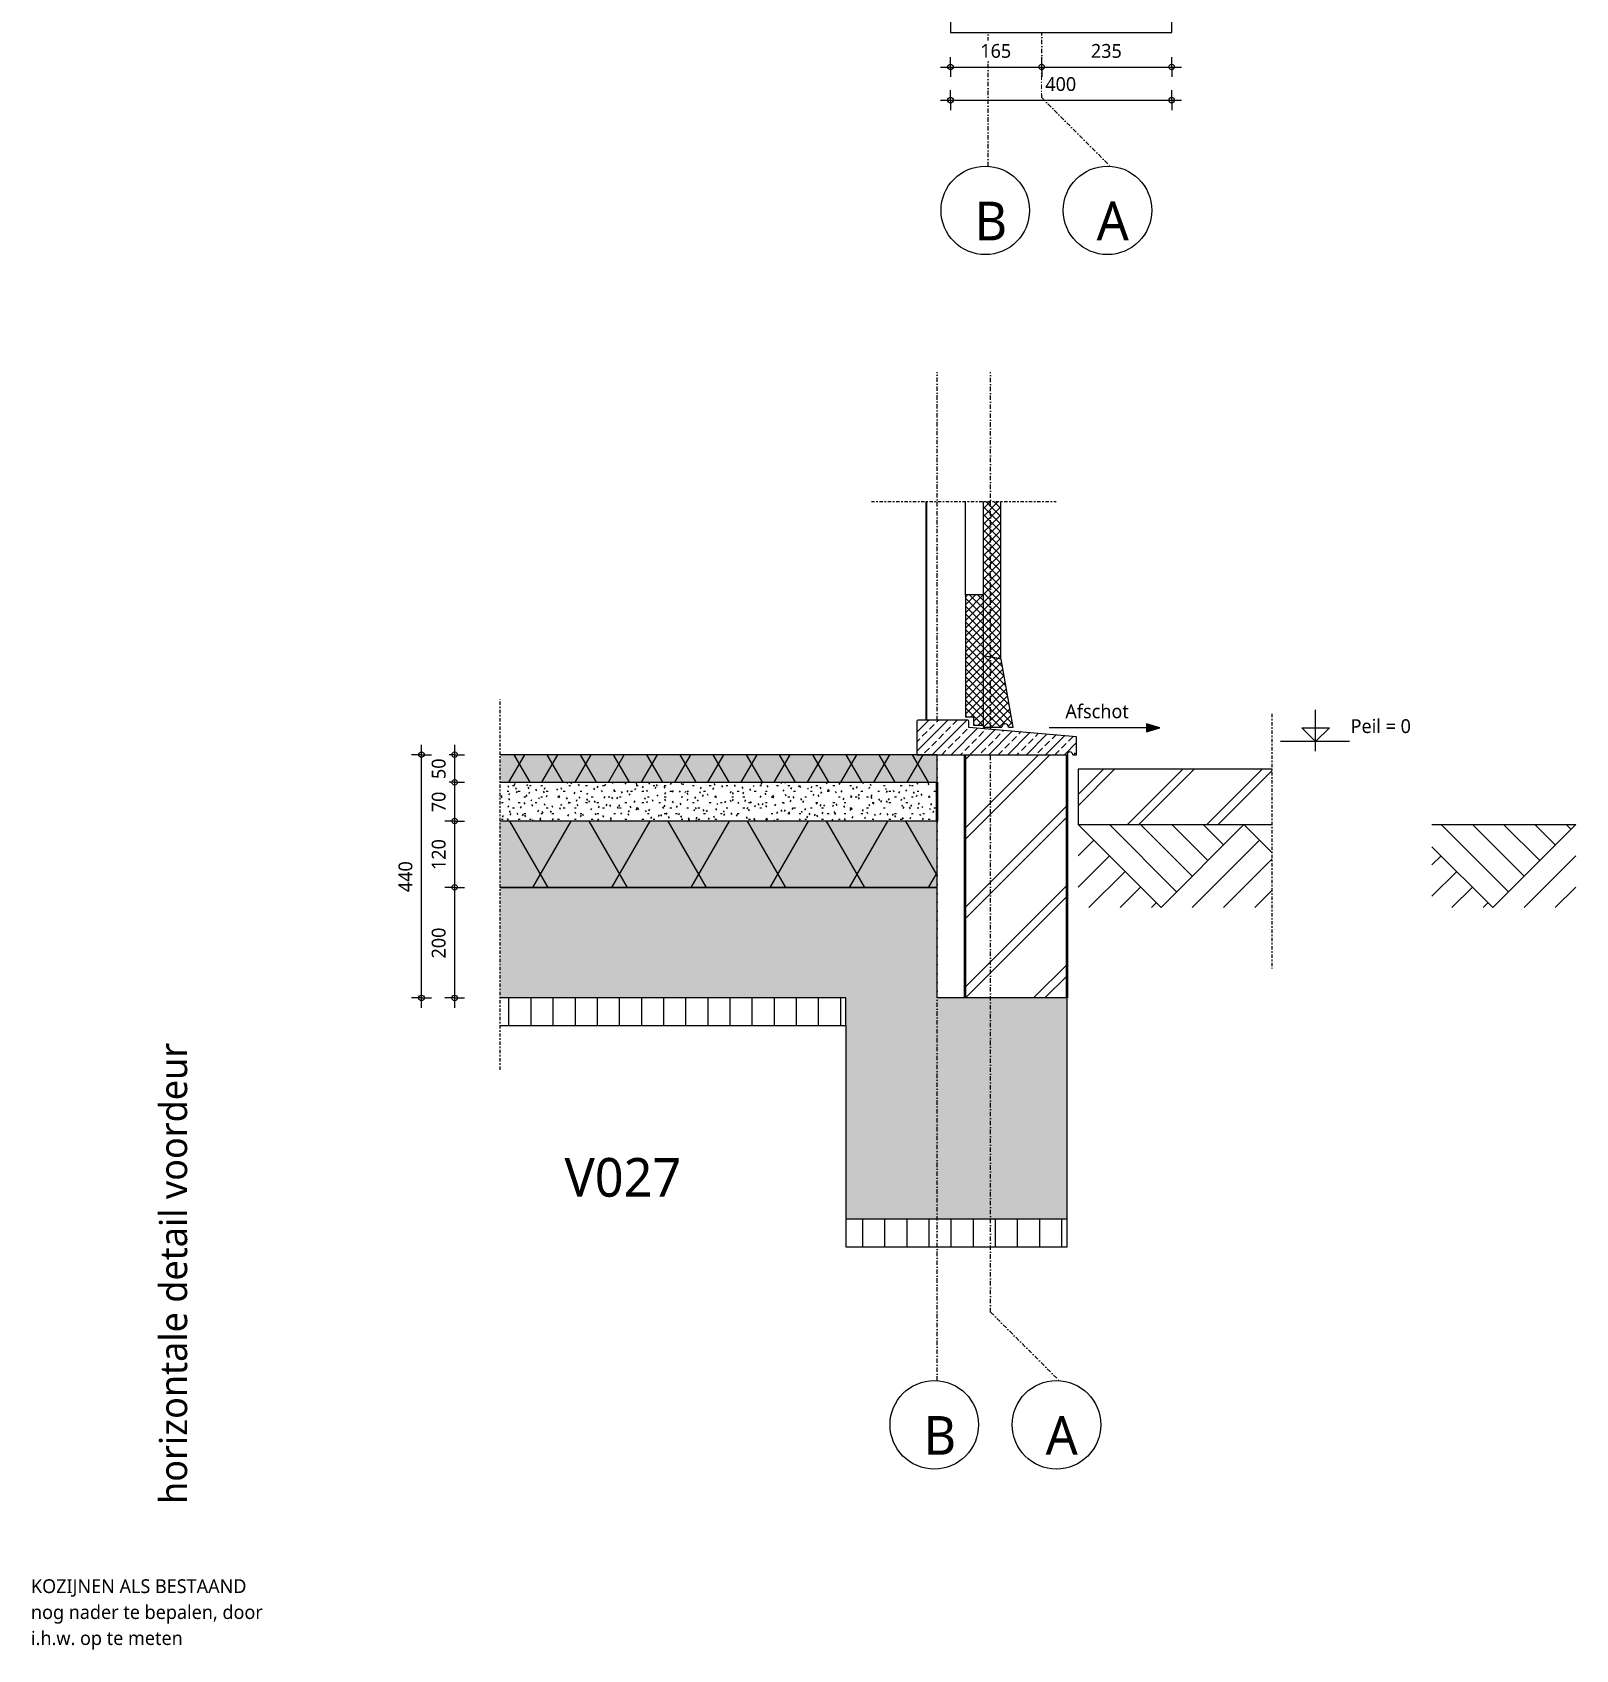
# Model space of a CAD drawing. Header units: millimetres. Extents: x 1789 to 13769, y 2055 to 27197.
# Drawn here: x 10978 to 13769, y 8018 to 10943 of the extents above; entities that cross this region are included whole.
import ezdxf

# ---------------------------------------------------------------- set-up
doc = ezdxf.new("R2010")
doc.units = ezdxf.units.MM
doc.linetypes.add('MV_center', pattern=[15, 6, -3, 3, -3])
doc.linetypes.add('MV_stramien', pattern=[16, 8, -4, 0, -4])
for name, color, linetype, lineweight in [('A-ANNO-DIMS', 211, 'Continuous', 13), ('A-ANNO-DIMS-10', 211, 'Continuous', 13), ('A-ANNO-NOTE', 131, 'Continuous', 18), ('A-DETL', 90, 'Continuous', 13), ('A-DETL-GENF', 92, 'Continuous', 18), ('G-ANNO-TEXT', 231, 'Continuous', 13)]:
    doc.layers.add(name, color=color, linetype=linetype, lineweight=lineweight)
doc.styles.add('Segoe UI_2', font='segoeui.ttf', dxfattribs={"height": 25})
doc.styles.add('Segoe UI_3', font='segoeui.ttf', dxfattribs={"height": 70})
doc.styles.add('Segoe UI_5', font='segoeui.ttf', dxfattribs={"height": 50})
doc.dimstyles.new('2_5_mm_4', dxfattribs={"dimscale": 304.8, "dimtxt": 26.184099, "dimasz": 0.032808, "dimexe": 0.059055, "dimexo": 0.0625, "dimgap": 0.029528, "dimtad": 1, "dimdec": 0, "dimzin": 0, "dimdsep": 46, "dimtxsty": 'Segoe UI_2', "dimblk1": 'DOTBLANK', "dimblk2": 'DOTBLANK', "dimsah": 1, "dimcen": 0.09, "dimdle": 0.059055, "dimazin": 0, "dimtfac": 1, "dimtdec": 4, "dimtix": 1, "dimtmove": 0, "dimatfit": 3, "dimfxl": 0.059055, "dimfxlon": 1, "dimtvp": 1, "dimtfill": 1, "dimtolj": 1, "dimtzin": 0, "dimarcsym": 2})
pattern_1 = [(45, (0, 0), (-7.071068, 7.071068), []), (135, (0, 0), (-7.071068, -7.071068), [])]
pattern_2 = [(45, (0, 0), (-71.84205, 71.84205), []), (45, (20.32, 0), (-71.84205, 71.84205), [])]
pattern_3 = [(90, (0, 0), (-40, 2e-15), [])]

# ---------------------------------------------------------------- blocks, each defined once
blk = doc.blocks.new('00_Maaiveld - Type 1-V29-Details Restauratie 1-10')
at = {"layer": 'A-DETL-GENF', "lineweight": 13}
for p, q in [((-900, 0), (-750, 150)), ((-900, 56.6), (-806.6, 150)), ((-900, 113.1), (-863.1, 150)), ((-640.1, 40.1), (-750, 150)), ((-741.4, 141.4), (-732.8, 150)), ((-713.1, 113.1), (-676.3, 150)), ((-350.4, 119.3), (-319.7, 150)), ((-300, 0), (-150, 150)), ((-300, 56.6), (-206.6, 150)), ((-300, 113.1), (-263.1, 150)), ((0, 0), (-150, 150)), ((-141.4, 141.4), (-132.8, 150)), ((-113.1, 113.1), (-76.3, 150)), ((-84.9, 84.9), (-19.7, 150)), ((-656.6, 0), (-778.3, 121.7)), ((-684.9, 84.9), (-640.1, 129.6)), ((-56.6, 0), (-178.3, 121.7)), ((-713.1, 0), (-806.6, 93.4)), ((-350.4, 62.7), (-300, 113.1)), ((-113.1, 0), (-206.6, 93.4)), ((-56.6, 56.6), (0, 113.1)), ((-769.7, 0), (-834.9, 65.1)), ((-656.6, 56.6), (-640.1, 73.1)), ((-169.7, 0), (-234.9, 65.1)), ((-826.3, 0), (-863.1, 36.9)), ((-300, 0), (-350.4, 50.4)), ((-328.3, 28.3), (-300, 56.6)), ((-226.3, 0), (-263.1, 36.9)), ((-28.3, 28.3), (0, 56.6)), ((-640.1, 0), (-900, 0)), ((-882.8, 0), (-891.4, 8.6))]:
    blk.add_line(p, q, dxfattribs=at)
blk = doc.blocks.new('NLRS_00_DI_maskeer - Type 1-4234670-Details Restauratie 1-10')
at = {"layer": 'A-DETL-GENF', "linetype": 'MV_center'}
blk.add_line((-100, 0), (360.2, 0), dxfattribs=at)
blk = doc.blocks.new('NLRS_00_DI_maskeer - Type 1-4234671-Details Restauratie 1-10')
at = {"layer": 'A-DETL-GENF', "linetype": 'MV_center'}
blk.add_line((-100, 0), (234, 0), dxfattribs=at)
blk = doc.blocks.new('42 isolatie - Type 1-3773479-Details Restauratie 1-10')
at = {"layer": 'A-DETL-GENF'}
blk.add_hatch(color=256, dxfattribs=at).paths.add_polyline_path([(973.9, 0.8), (1010.2, 0.8), (1010.2, 50.8), (220.3, 50.8), (220.3, 0.8)])
at = {"layer": 'A-DETL-GENF', "lineweight": 13}
h = blk.add_hatch(dxfattribs=at)
h.set_pattern_fill('FP_24', color=256, style=0, pattern_type=2)
h.set_pattern_definition([(60, (0, 0), (-45.0333, 26), []), (120, (0, 0), (-45.0333, -26), [])])
h.paths.add_polyline_path([(973.9, 0.8), (1010.2, 0.8), (1010.2, 50.8), (220.3, 50.8), (220.3, 0.8)])
at = {"layer": 'A-DETL-GENF'}
for p, q in [((973.9, 50.8), (220.3, 50.8)), ((973.9, 50.8), (220.3, 50.8)), ((1010.2, 50.8), (973.9, 50.8)), ((1010.2, 0.8), (1010.2, 50.8)), ((1010.2, 0.8), (1010.2, 50.8)), ((220.3, 0.8), (1010.2, 0.8)), ((220.3, 0.8), (1010.2, 0.8))]:
    blk.add_line(p, q, dxfattribs=at)
blk = doc.blocks.new('42 isolatie - Type 1-3774109-Details Restauratie 1-10')
at = {"layer": 'A-DETL-GENF'}
blk.add_hatch(color=256, dxfattribs=at).paths.add_polyline_path([(845.3, 0.8), (1010.2, 0.8), (1010.2, 120.8), (220.3, 120.8), (220.3, 0.8)])
at = {"layer": 'A-DETL-GENF', "lineweight": 13}
h = blk.add_hatch(dxfattribs=at)
h.set_pattern_fill('FP_1', color=256, style=0, pattern_type=2)
h.set_pattern_definition([(60, (12.83, 244.8), (-107.387, 62), []), (120, (12.83, 244.8), (-107.387, -62), [])])
h.paths.add_polyline_path([(845.3, 0.8), (1010.2, 0.8), (1010.2, 120.8), (220.3, 120.8), (220.3, 0.8)])
at = {"layer": 'A-DETL-GENF'}
for p, q in [((1010.2, 120.8), (220.3, 120.8)), ((1010.2, 120.8), (220.3, 120.8)), ((1010.2, 0.8), (1010.2, 120.8)), ((1010.2, 0.8), (1010.2, 120.8)), ((220.3, 0.8), (1010.2, 0.8))]:
    blk.add_line(p, q, dxfattribs=at)
blk = doc.blocks.new('NLRS_00_DI_maskeer - Type 1-4234641-Details Restauratie 1-10')
at = {"layer": 'A-DETL-GENF', "linetype": 'MV_center'}
blk.add_line((570, 0), (-100, 0), dxfattribs=at)
blk = doc.blocks.new('00_GA_pijl2 - Type 1-4352360-Details Restauratie 1-10')
at = {"layer": 'A-ANNO-NOTE', "lineweight": 13}
blk.add_hatch(color=256, dxfattribs=at).paths.add_polyline_path([(-4.81, -0.7), (-4.81, 0.7), (-2.38, 0)])
at = {"layer": 'A-ANNO-NOTE'}
for p, q in [((-4.81, 0), (-22.43, 0)), ((-2.38, 0), (-4.81, 0.7)), ((-4.81, 0.7), (-4.81, -0.7)), ((-4.81, -0.7), (-2.38, 0))]:
    blk.add_line(p, q, dxfattribs=at)
blk = doc.blocks.new('DIMBLOCK373-Details Restauratie 1-10')
at = {"layer": 'A-ANNO-DIMS-10'}
for p, q in [((11741.8, 9396.7), (11723.8, 9396.7)), ((11741.8, 9178.7), (11741.8, 9396.7)), ((11741.8, 9396.7), (11759.8, 9396.7)), ((11741.8, 9196.7), (11723.8, 9196.7)), ((11741.8, 9196.7), (11759.8, 9196.7))]:
    blk.add_line(p, q, dxfattribs=at)
for centre in [(11741.8, 9396.7), (11741.8, 9196.7)]:
    blk.add_circle(centre, 5, dxfattribs=at)
at = {"layer": 'A-ANNO-DIMS-10', "color": 0, "insert": (11700.2, 9268.1), "char_height": 25, "width": 68.555, "attachment_point": 1, "rotation": 90, "line_spacing_factor": 1.142579, "style": 'Segoe UI_2', "bg_fill": 3, "box_fill_scale": 1.25, "bg_fill_color": 9, "bg_fill_true_color": 13158600, "bg_fill_transparency": 0}
blk.add_mtext('200', dxfattribs=at)
blk = doc.blocks.new('_DotBlank')
at = {"color": 0, "linetype": 'ByBlock', "lineweight": -2}
blk.add_line((-0.5, 0), (-1, 0), dxfattribs=at)
blk.add_circle((0, 0), 0.5, dxfattribs=at)
blk = doc.blocks.new('DIMBLOCK374-Details Restauratie 1-10')
at = {"layer": 'A-ANNO-DIMS-10'}
for p, q in [((11741.8, 9516.7), (11723.8, 9516.7)), ((11741.8, 9396.7), (11741.8, 9516.7)), ((11741.8, 9516.7), (11759.8, 9516.7)), ((11741.8, 9396.7), (11723.8, 9396.7)), ((11741.8, 9396.7), (11759.8, 9396.7))]:
    blk.add_line(p, q, dxfattribs=at)
for centre in [(11741.8, 9516.7), (11741.8, 9396.7)]:
    blk.add_circle(centre, 5, dxfattribs=at)
at = {"layer": 'A-ANNO-DIMS-10', "color": 0, "insert": (11700.2, 9428.1), "char_height": 25, "width": 68.555, "attachment_point": 1, "rotation": 90, "line_spacing_factor": 1.142579, "style": 'Segoe UI_2', "bg_fill": 3, "box_fill_scale": 1.25, "bg_fill_color": 9, "bg_fill_true_color": 13158600, "bg_fill_transparency": 0}
blk.add_mtext('120', dxfattribs=at)
blk = doc.blocks.new('DIMBLOCK375-Details Restauratie 1-10')
at = {"layer": 'A-ANNO-DIMS-10'}
for p, q in [((11741.8, 9586.7), (11723.8, 9586.7)), ((11741.8, 9516.7), (11741.8, 9586.7)), ((11741.8, 9586.7), (11759.8, 9586.7)), ((11741.8, 9516.7), (11723.8, 9516.7)), ((11741.8, 9516.7), (11759.8, 9516.7))]:
    blk.add_line(p, q, dxfattribs=at)
for centre in [(11741.8, 9586.7), (11741.8, 9516.7)]:
    blk.add_circle(centre, 5, dxfattribs=at)
at = {"layer": 'A-ANNO-DIMS-10', "color": 0, "insert": (11700.2, 9532.6), "char_height": 25, "width": 45.703, "attachment_point": 1, "rotation": 90, "line_spacing_factor": 1.142579, "style": 'Segoe UI_2', "bg_fill": 3, "box_fill_scale": 1.25, "bg_fill_color": 9, "bg_fill_true_color": 13158600, "bg_fill_transparency": 0}
blk.add_mtext('70', dxfattribs=at)
blk = doc.blocks.new('DIMBLOCK376-Details Restauratie 1-10')
at = {"layer": 'A-ANNO-DIMS-10'}
for p, q in [((11741.8, 9586.7), (11741.8, 9654.7)), ((11741.8, 9636.7), (11723.8, 9636.7)), ((11741.8, 9636.7), (11759.8, 9636.7)), ((11741.8, 9586.7), (11723.8, 9586.7)), ((11741.8, 9586.7), (11759.8, 9586.7))]:
    blk.add_line(p, q, dxfattribs=at)
for centre in [(11741.8, 9636.7), (11741.8, 9586.7)]:
    blk.add_circle(centre, 5, dxfattribs=at)
at = {"layer": 'A-ANNO-DIMS-10', "color": 0, "insert": (11700.2, 9592.6), "char_height": 25, "width": 45.703, "attachment_point": 1, "rotation": 90, "line_spacing_factor": 1.142579, "style": 'Segoe UI_2', "bg_fill": 3, "box_fill_scale": 1.25, "bg_fill_color": 9, "bg_fill_true_color": 13158600, "bg_fill_transparency": 0}
blk.add_mtext('50', dxfattribs=at)
blk = doc.blocks.new('DIMBLOCK377-Details Restauratie 1-10')
at = {"layer": 'A-ANNO-DIMS-10'}
for p, q in [((11681.8, 9178.7), (11681.8, 9654.7)), ((11681.8, 9636.7), (11663.8, 9636.7)), ((11681.8, 9636.7), (11699.8, 9636.7)), ((11681.8, 9196.7), (11663.8, 9196.7)), ((11681.8, 9196.7), (11699.8, 9196.7))]:
    blk.add_line(p, q, dxfattribs=at)
for centre in [(11681.8, 9636.7), (11681.8, 9196.7)]:
    blk.add_circle(centre, 5, dxfattribs=at)
at = {"layer": 'A-ANNO-DIMS-10', "color": 0, "insert": (11640.2, 9388.1), "char_height": 25, "width": 68.555, "attachment_point": 1, "rotation": 90, "line_spacing_factor": 1.142579, "style": 'Segoe UI_2', "bg_fill": 3, "box_fill_scale": 1.25, "bg_fill_color": 9, "bg_fill_true_color": 13158600, "bg_fill_transparency": 0}
blk.add_mtext('440', dxfattribs=at)
blk = doc.blocks.new('DIMBLOCK396-Details Restauratie 1-10')
at = {"layer": 'A-ANNO-DIMS-10'}
for p, q in [((12638.6, 10820.4), (12638.6, 10838.4)), ((13038.6, 10820.4), (13038.6, 10838.4)), ((12620.6, 10820.4), (13056.6, 10820.4)), ((12638.6, 10820.4), (12638.6, 10802.4)), ((13038.6, 10820.4), (13038.6, 10802.4))]:
    blk.add_line(p, q, dxfattribs=at)
for centre in [(12638.6, 10820.4), (13038.6, 10820.4)]:
    blk.add_circle(centre, 5, dxfattribs=at)
at = {"layer": 'A-ANNO-DIMS-10', "color": 0, "insert": (12810, 10862.1), "char_height": 25, "width": 68.555, "attachment_point": 1, "line_spacing_factor": 1.142579, "style": 'Segoe UI_2', "bg_fill": 3, "box_fill_scale": 1.25, "bg_fill_color": 9, "bg_fill_true_color": 13158600, "bg_fill_transparency": 0}
blk.add_mtext('400', dxfattribs=at)
blk = doc.blocks.new('DIMBLOCK397-Details Restauratie 1-10')
at = {"layer": 'A-ANNO-DIMS-10'}
for p, q in [((12638.6, 10880.4), (12638.6, 10898.4)), ((12803.5, 10880.4), (12803.5, 10898.4)), ((12620.6, 10880.4), (12803.5, 10880.4)), ((12638.6, 10880.4), (12638.6, 10862.4)), ((12803.5, 10880.4), (12803.5, 10862.4))]:
    blk.add_line(p, q, dxfattribs=at)
for centre in [(12638.6, 10880.4), (12803.5, 10880.4)]:
    blk.add_circle(centre, 5, dxfattribs=at)
at = {"layer": 'A-ANNO-DIMS-10', "color": 0, "insert": (12692.5, 10922.1), "char_height": 25, "width": 68.555, "attachment_point": 1, "line_spacing_factor": 1.142579, "style": 'Segoe UI_2', "bg_fill": 3, "box_fill_scale": 1.25, "bg_fill_color": 9, "bg_fill_true_color": 13158600, "bg_fill_transparency": 0}
blk.add_mtext('165', dxfattribs=at)
blk = doc.blocks.new('DIMBLOCK398-Details Restauratie 1-10')
at = {"layer": 'A-ANNO-DIMS-10'}
for p, q in [((12803.5, 10880.4), (12803.5, 10898.4)), ((13038.6, 10880.4), (13038.6, 10898.4)), ((12803.5, 10880.4), (13056.6, 10880.4)), ((12803.5, 10880.4), (12803.5, 10862.4)), ((13038.6, 10880.4), (13038.6, 10862.4))]:
    blk.add_line(p, q, dxfattribs=at)
for centre in [(12803.5, 10880.4), (13038.6, 10880.4)]:
    blk.add_circle(centre, 5, dxfattribs=at)
at = {"layer": 'A-ANNO-DIMS-10', "color": 0, "insert": (12892.5, 10922.1), "char_height": 25, "width": 68.555, "attachment_point": 1, "line_spacing_factor": 1.142579, "style": 'Segoe UI_2', "bg_fill": 3, "box_fill_scale": 1.25, "bg_fill_color": 9, "bg_fill_true_color": 13158600, "bg_fill_transparency": 0}
blk.add_mtext('235', dxfattribs=at)

msp = doc.modelspace()

# ---------------------------------------------------------------- hatches: boundary and pattern name
at = {"layer": 'A-DETL-GENF', "lineweight": 13}
h = msp.add_hatch(dxfattribs=at)
h.set_pattern_fill('FP_21', color=250, style=0, pattern_type=2)
h.set_pattern_definition(pattern_1)
h.paths.add_polyline_path([(12729.4, 9810.4), (12729.4, 10094.5), (12697.4, 10094.5), (12697.4, 9816), (12718, 9812.4)])
h = msp.add_hatch(dxfattribs=at)
h.set_pattern_fill('FP_21', color=250, style=0, pattern_type=2)
h.set_pattern_definition(pattern_1)
h.paths.add_polyline_path([(12697.4, 9690.2), (12697.4, 9926), (12665.4, 9926), (12665.4, 9705.2), (12680.4, 9705.2), (12680.4, 9690.2)])
h = msp.add_hatch(dxfattribs=at)
h.set_pattern_fill('FP_21', color=250, style=0, pattern_type=2)
h.set_pattern_definition(pattern_1)
h.paths.add_polyline_path([(12751.6, 9686.2), (12729.9, 9809.7), (12697.4, 9815.4), (12697.4, 9686.2), (12731.3, 9686.2), (12731.6, 9687.8), (12732.2, 9689.2), (12733.1, 9690.5), (12734.3, 9691.4), (12735.8, 9692), (12737.3, 9692.2), (12738.9, 9692), (12740.3, 9691.4), (12741.6, 9690.5), (12742.5, 9689.2), (12743.1, 9687.8), (12743.3, 9686.2)])
h = msp.add_hatch(dxfattribs=at)
h.set_pattern_fill('FP_56', color=253, style=0, pattern_type=2)
h.set_pattern_definition([(45, (0, 0), (-17.062487, 17.062487), []), (45, (17.062, 0), (-17.062487, 17.062487), [12.065, -6.032])])
h.paths.add_polyline_path([(12718, 9636.7), (12849.6, 9636.7), (12849.8, 9637.9), (12850.3, 9639.2), (12851, 9640.2), (12852.1, 9641), (12853.3, 9641.5), (12854.6, 9641.7), (12855.9, 9641.5), (12857.1, 9641), (12858.1, 9640.2), (12858.9, 9639.2), (12859.4, 9637.9), (12859.6, 9636.7), (12866.6, 9636.7), (12866.6, 9668.9), (12671.7, 9686), (12671.7, 9697.6), (12671.5, 9698.4), (12670.9, 9698.9), (12670.2, 9699.1), (12579.4, 9699), (12578.9, 9698.8), (12578.5, 9698.5), (12578.2, 9698.1), (12578, 9697.6), (12577.9, 9697.1), (12577.9, 9636.7)])
h = msp.add_hatch(dxfattribs=at)
h.set_pattern_fill('FP_25', color=57, style=0, pattern_type=2)
h.set_pattern_definition(pattern_2)
h.paths.add_polyline_path([(12664.3, 9196.7), (12849.3, 9196.7), (12849.3, 9636.7), (12664.3, 9636.7), (12664.3, 9488.8)])
h = msp.add_hatch(dxfattribs=at)
h.set_pattern_fill('FP_25', color=57, style=0, pattern_type=2)
h.set_pattern_definition(pattern_2)
h.paths.add_polyline_path([(13219.6, 9510.3), (13219.6, 9610.3), (12869.3, 9610.3), (12869.3, 9510.3)])
h = msp.add_hatch(dxfattribs=at)
h.set_pattern_fill('FP_7', color=253, style=0, pattern_type=2)
h.set_pattern_definition([(0, (0, 0), (40.64, 10.16), [3.353, -27.127, 3.353, -27.127, -162.56]), (0, (0, 0), (40.64, 10.16), [-60.96, 3.353, -57.607, 3.353, -27.127, -71.12]), (0, (0, 0), (40.64, 10.16), [-152.4, 3.353, -16.967, 3.353, -47.447]), (120, (15.24, 5.08), (-29.118818, 30.1152724), [3.353, -27.127, 3.353, -27.127, -162.56]), (120, (15.24, 5.08), (-29.118818, 30.1152724), [-60.96, 3.353, -57.607, 3.353, -27.127, -71.12]), (120, (15.24, 5.08), (-29.118818, 30.1152724), [-152.4, 3.353, -16.967, 3.353, -47.447]), (240, (20.32, 25.4), (-11.521182, -40.2752724), [3.353, -27.127, 3.353, -27.127, -162.56]), (240, (20.32, 25.4), (-11.521182, -40.2752724), [-60.96, 3.353, -57.607, 3.353, -27.127, -71.12]), (240, (20.32, 25.4), (-11.521182, -40.2752724), [-152.4, 3.353, -16.967, 3.353, -47.447])])
h.paths.add_polyline_path([(12614.2, 9516.7), (12614.2, 9586.7), (11824.3, 9586.7), (11824.3, 9516.7)])
at = {"layer": 'A-DETL-GENF'}
msp.add_hatch(color=9, dxfattribs=at).paths.add_polyline_path([(12449.3, 8796.7), (12849.3, 8796.7), (12849.3, 9196.7), (12614.2, 9196.7), (12614.2, 9396.7), (11824.3, 9396.7), (11824.3, 9196.7), (12449.3, 9196.7), (12449.3, 9146.7)])
at = {"layer": 'A-DETL-GENF', "lineweight": 13}
h = msp.add_hatch(dxfattribs=at)
h.set_pattern_fill('FP_66', color=253, style=0, pattern_type=2)
h.set_pattern_definition(pattern_3)
h.paths.add_polyline_path([(12449.3, 9146.7), (12449.3, 9196.7), (11824.3, 9196.7), (11824.3, 9146.7)])
h = msp.add_hatch(dxfattribs=at)
h.set_pattern_fill('FP_66', color=253, style=0, pattern_type=2)
h.set_pattern_definition(pattern_3)
h.paths.add_polyline_path([(12849.3, 8746.7), (12849.3, 8796.7), (12449.3, 8796.7), (12449.3, 8746.7)])

# ---------------------------------------------------------------- linework, layer by layer
at = {"layer": 'A-DETL', "lineweight": 18}
for p, q in [((12638.6, 10993.1), (12638.6, 10943.1)), ((13038.6, 10943.1), (13038.6, 10993.1)), ((12638.6, 10943.1), (13038.6, 10943.1)), ((12665.4, 9926), (12665.4, 10094.5)), ((12697.4, 10094.5), (12697.4, 9816)), ((12729.4, 9810.4), (12729.4, 10094.5)), ((12665.4, 9926), (12665.4, 9705.2)), ((12697.4, 9926), (12665.4, 9926)), ((12697.4, 9815.4), (12697.4, 9816)), ((12697.4, 9816), (12729.4, 9810.4)), ((12729.9, 9809.7), (12697.4, 9815.4)), ((12697.4, 9815.4), (12697.4, 9686.2)), ((12751.6, 9686.2), (12729.9, 9809.7)), ((13298.9, 9642.9), (13298.9, 9717.9)), ((12577.9, 9697.1), (12577.9, 9636.7)), ((12670.2, 9699.1), (12579.9, 9699.1)), ((12665.4, 9705.2), (12680.4, 9705.2)), ((12671.7, 9686), (12671.7, 9697.6)), ((12866.6, 9668.9), (12671.7, 9686)), ((12680.4, 9705.2), (12680.4, 9690.2)), ((12680.4, 9690.2), (12697.4, 9690.2)), ((12697.4, 9686.2), (12731.3, 9686.2)), ((12743.3, 9686.2), (12751.6, 9686.2)), ((13298.9, 9660.3), (13273.9, 9685.3)), ((13273.9, 9685.3), (13323.9, 9685.3)), ((13298.9, 9660.3), (13323.9, 9685.3)), ((12866.6, 9636.7), (12866.6, 9668.9)), ((13360.3, 9660.3), (13235.3, 9660.3)), ((12577.9, 9636.7), (12849.6, 9636.7)), ((12859.6, 9636.7), (12866.6, 9636.7)), ((12869.3, 9610.3), (12869.3, 9510.3)), ((13219.6, 9610.3), (12869.3, 9610.3)), ((12869.3, 9510.3), (13219.6, 9510.3)), ((12614.2, 9396.7), (11824.3, 9396.7)), ((12614.2, 9196.7), (12614.2, 9396.7)), ((12449.3, 9196.7), (11824.3, 9196.7)), ((12449.3, 9146.7), (12449.3, 9196.7)), ((12849.3, 9196.7), (12614.2, 9196.7)), ((12849.3, 8796.7), (12849.3, 9196.7)), ((11824.3, 9146.7), (12449.3, 9146.7)), ((12449.3, 9146.7), (12449.3, 8796.7)), ((12849.3, 8796.7), (12449.3, 8796.7)), ((12449.3, 8796.7), (12449.3, 8746.7)), ((12849.3, 8746.7), (12849.3, 8796.7)), ((12449.3, 8746.7), (12849.3, 8746.7))]:
    msp.add_line(p, q, dxfattribs=at)
at = {"layer": 'A-DETL', "linetype": 'MV_stramien', "lineweight": 18}
for p, q in [((12706.5, 10701), (12706.5, 10943.1)), ((12803.5, 10825), (12803.5, 10943.1)), ((12803.5, 10825), (12927.5, 10701)), ((12614.2, 9699.1), (12614.2, 10328.5)), ((12711.2, 9682.5), (12711.2, 10328.5)), ((12614.2, 8504.5), (12614.2, 9636.7)), ((12711.2, 8628.5), (12711.2, 9636.7)), ((12711.2, 8628.5), (12835.2, 8504.5))]:
    msp.add_line(p, q, dxfattribs=at)
at = {"layer": 'A-DETL', "lineweight": 25}
for p, q in [((12595.4, 9699.1), (12595.4, 10094.5)), ((12699.3, 9815.1), (12699.3, 9815.7)), ((12699.3, 9683.6), (12699.3, 9686.2))]:
    msp.add_line(p, q, dxfattribs=at)
at = {"layer": 'A-DETL', "lineweight": 35}
for p, q in [((12664.3, 9636.7), (12664.3, 9196.7)), ((12849.3, 9196.7), (12849.3, 9636.7)), ((12614.2, 9516.7), (12614.2, 9586.7))]:
    msp.add_line(p, q, dxfattribs=at)
at = {"layer": 'A-DETL', "lineweight": 18}
for centre in [(12701.5, 10621.2), (12922.5, 10621.2), (12609.2, 8424.7), (12830.2, 8424.7)]:
    msp.add_circle(centre, 80, dxfattribs=at)
for centre, radius, start, end in [((12579.9, 9697.1), 2, 90, 180), ((12670.2, 9697.6), 1.5, 0, 90), ((12737.3, 9686.2), 6, 0, 180), ((12854.6, 9636.7), 5, 0, 180)]:
    msp.add_arc(centre, radius, start, end, dxfattribs=at)

# ---------------------------------------------------------------- block references
at = {"layer": 'A-ANNO-NOTE', "xscale": 10, "yscale": 10, "zscale": 10}
msp.add_blockref('00_GA_pijl2 - Type 1-4352360-Details Restauratie 1-10', (13041.2, 9685.3), dxfattribs=at)
at = {"layer": 'A-DETL-GENF', "linetype": 'MV_center'}
msp.add_blockref('NLRS_00_DI_maskeer - Type 1-4234671-Details Restauratie 1-10', (12595.4, 10094.5), dxfattribs=at)
at = {"layer": 'A-DETL-GENF', "linetype": 'MV_center', "rotation": 270}
for name, p in [('NLRS_00_DI_maskeer - Type 1-4234641-Details Restauratie 1-10', (11824.3, 9636.7)), ('NLRS_00_DI_maskeer - Type 1-4234670-Details Restauratie 1-10', (13219.6, 9610.3))]:
    msp.add_blockref(name, p, dxfattribs=at)
at = {"layer": 'A-DETL-GENF'}
for name, p in [('42 isolatie - Type 1-3773479-Details Restauratie 1-10', (11604, 9585.9)), ('42 isolatie - Type 1-3774109-Details Restauratie 1-10', (11604, 9395.9))]:
    msp.add_blockref(name, p, dxfattribs=at)
at = {"layer": 'A-DETL-GENF', "lineweight": 13, "rotation": 180}
msp.add_blockref('00_Maaiveld - Type 1-V29-Details Restauratie 1-10', (12869.3, 9510.3), dxfattribs=at)

# ---------------------------------------------------------------- texts
at = {"layer": 'G-ANNO-TEXT', "color": 7, "attachment_point": 1}
for s, insert, char_height, width, style in [('B', (12681.9, 10637), 70, 69.747, 'Segoe UI_3'), ('A', (12902.9, 10637), 70, 78.565, 'Segoe UI_3'), ('Peil = 0', (13362.2, 9700.8), 25, 143.502, 'Segoe UI_2'), ('V027', (11940.5, 8907.2), 70, 272.574, 'Segoe UI_3'), ('B', (12589.6, 8440.5), 70, 69.747, 'Segoe UI_3'), ('A', (12810.6, 8440.5), 70, 78.565, 'Segoe UI_3')]:
    msp.add_mtext(s, dxfattribs=dict(at, insert=insert, char_height=char_height, width=width, style=style))
at = {"layer": 'G-ANNO-TEXT', "color": 39, "insert": (12846.3, 9727.6), "char_height": 25, "width": 141.097, "attachment_point": 1, "style": 'Segoe UI_2'}
msp.add_mtext('Afschot', dxfattribs=at)
at = {"layer": 'G-ANNO-TEXT', "color": 7, "insert": (11207.9, 8281.4), "char_height": 50, "width": 1045.4, "attachment_point": 1, "rotation": 90, "style": 'Segoe UI_5'}
msp.add_mtext('horizontale detail voordeur', dxfattribs=at)
at = {"layer": 'G-ANNO-TEXT', "color": 1, "char_height": 25, "attachment_point": 1, "style": 'Segoe UI_2'}
for s, insert, width in [('KOZIJNEN ALS BESTAAND', (10975.4, 8145.3), 493.839), ('nog nader te bepalen, door ', (10975.4, 8098.4), 526.709), ('i.h.w. op te meten', (10975.4, 8051.4), 334.304)]:
    msp.add_mtext(s, dxfattribs=dict(at, insert=insert, width=width))

# ---------------------------------------------------------------- dimensions: what is measured, and where the dimension line sits
at = {"layer": 'A-ANNO-DIMS'}
dim = msp.add_linear_dim(base=(11741.8, 9396.7), p1=(11723.8, 9196.7), p2=(11723.8, 9396.7), angle=90, dimstyle='2_5_mm_4', override={"dimpost": '<>', "dimfxl": 200}, dxfattribs=at)
dim.commit()
dim.dimension.update_dxf_attribs({"geometry": 'DIMBLOCK373-Details Restauratie 1-10', "text_midpoint": (11719.9, 9296.7)})

# ---------------------------------------------------------------- next in the draw order: dimensions: what is measured, and where the dimension line sits
dim = msp.add_linear_dim(base=(13038.6, 10820.4), p1=(12638.6, 10838.4), p2=(13038.6, 10838.4), dimstyle='2_5_mm_4', override={"dimpost": '<>', "dimfxl": 400}, dxfattribs=at)
dim.commit()
dim.dimension.update_dxf_attribs({"geometry": 'DIMBLOCK396-Details Restauratie 1-10', "text_midpoint": (12838.6, 10842.4)})
dim = msp.add_linear_dim(base=(11741.8, 9516.7), p1=(11723.8, 9396.7), p2=(11723.8, 9516.7), angle=90, dimstyle='2_5_mm_4', override={"dimpost": '<>', "dimfxl": 120}, dxfattribs=at)
dim.commit()
dim.dimension.update_dxf_attribs({"geometry": 'DIMBLOCK374-Details Restauratie 1-10', "text_midpoint": (11719.8, 9456.7)})

# ---------------------------------------------------------------- next in the draw order: dimensions: what is measured, and where the dimension line sits
dim = msp.add_linear_dim(base=(12803.5, 10880.4), p1=(12638.6, 10898.4), p2=(12803.5, 10898.4), dimstyle='2_5_mm_4', override={"dimpost": '<>', "dimfxl": 164.950961}, dxfattribs=at)
dim.commit()
dim.dimension.update_dxf_attribs({"geometry": 'DIMBLOCK397-Details Restauratie 1-10', "text_midpoint": (12721, 10902.4)})
dim = msp.add_linear_dim(base=(11741.8, 9586.7), p1=(11723.8, 9516.7), p2=(11723.8, 9586.7), angle=90, dimstyle='2_5_mm_4', override={"dimpost": '<>', "dimfxl": 70}, dxfattribs=at)
dim.commit()
dim.dimension.update_dxf_attribs({"geometry": 'DIMBLOCK375-Details Restauratie 1-10', "text_midpoint": (11719.9, 9551.7)})

# ---------------------------------------------------------------- next in the draw order: dimensions: what is measured, and where the dimension line sits
dim = msp.add_linear_dim(base=(13038.6, 10880.4), p1=(12803.5, 10898.4), p2=(13038.6, 10898.4), dimstyle='2_5_mm_4', override={"dimpost": '<>', "dimfxl": 235.049039}, dxfattribs=at)
dim.commit()
dim.dimension.update_dxf_attribs({"geometry": 'DIMBLOCK398-Details Restauratie 1-10', "text_midpoint": (12921, 10902.4)})
dim = msp.add_linear_dim(base=(11741.8, 9636.7), p1=(11723.8, 9586.7), p2=(11723.8, 9636.7), angle=90, dimstyle='2_5_mm_4', override={"dimpost": '<>', "dimfxl": 50}, dxfattribs=at)
dim.commit()
dim.dimension.update_dxf_attribs({"geometry": 'DIMBLOCK376-Details Restauratie 1-10', "text_midpoint": (11719.9, 9611.7)})

# ---------------------------------------------------------------- next in the draw order: dimensions: what is measured, and where the dimension line sits
dim = msp.add_linear_dim(base=(11681.8, 9636.7), p1=(11663.8, 9196.7), p2=(11663.8, 9636.7), angle=90, dimstyle='2_5_mm_4', override={"dimpost": '<>', "dimfxl": 440}, dxfattribs=at)
dim.commit()
dim.dimension.update_dxf_attribs({"geometry": 'DIMBLOCK377-Details Restauratie 1-10', "text_midpoint": (11659.9, 9416.7)})

doc.saveas('drawing.dxf')
